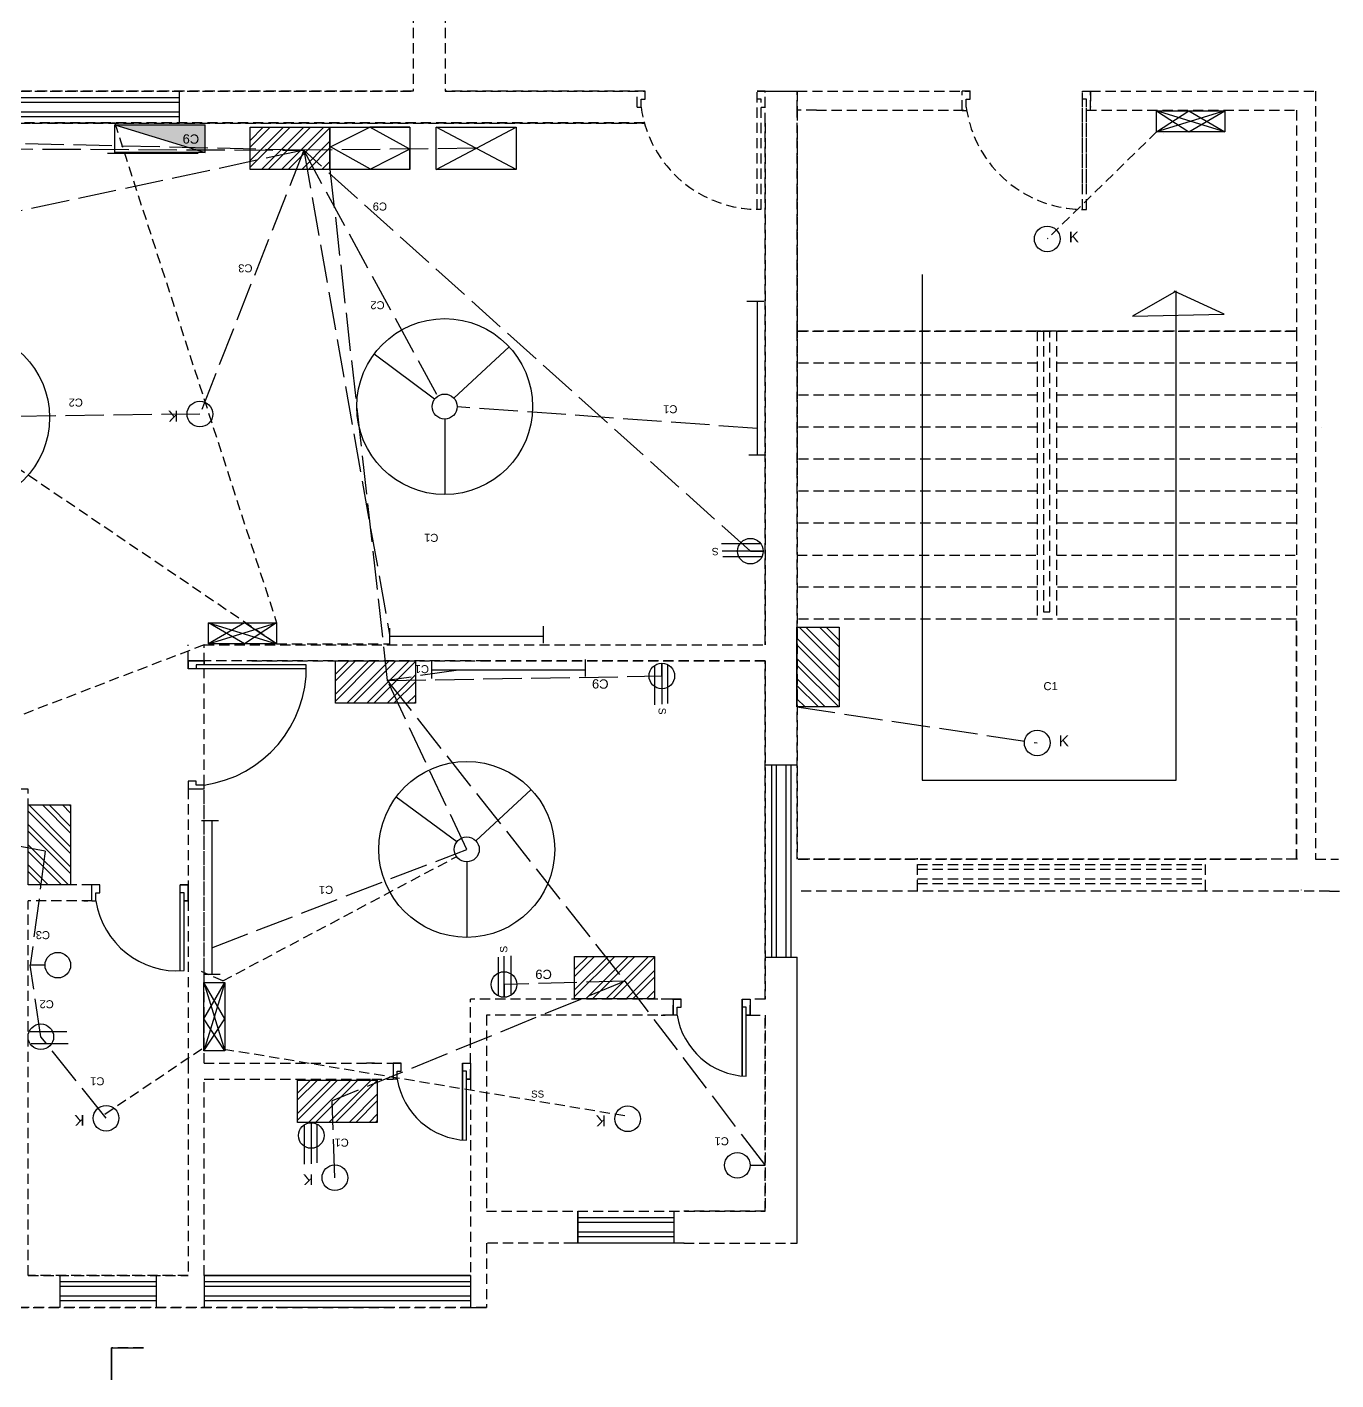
# Model space of a CAD drawing. Header units: millimetres. Extents: x 5814 to 14117, y 764 to 2474.
# Drawn here: x 6073.8 to 6482.8, y 1288 to 1710.7 of the extents above; entities that cross this region are included whole.
import ezdxf

# ---------------------------------------------------------------- set-up
doc = ezdxf.new("R2010")
doc.units = ezdxf.units.MM
doc.linetypes.add('ACAD_ISO02W100', pattern=[15, 12, -3])
doc.linetypes.add('HIDDEN2', pattern=[4.7625, 3.175, -1.5875])
doc.layers.get('0').update_dxf_attribs({"linetype": 'HIDDEN2'})
for name, color, linetype in [('conduit', 7, 'ACAD_ISO02W100'), ('doors', 6, 'Continuous'), ('emfittings', 7, 'Continuous'), ('fittings', 7, 'Continuous'), ('windows', 40, 'Continuous')]:
    doc.layers.add(name, color=color, linetype=linetype)
doc.layers.add('emconduit', color=1, linetype='HIDDEN2', plot=False)
doc.styles.get("Standard").update_dxf_attribs({"font": 'arial.ttf', "height": 4})

msp = doc.modelspace()

# ---------------------------------------------------------------- hatches: boundary and pattern name
at = {"layer": 'emfittings', "true_color": 0x000000}
h = msp.add_hatch(color=18, dxfattribs=at)
h.dxf.hatch_style = 1
h.paths.add_polyline_path([(6129.455, 1671.46), (6129.455, 1680.125), (6101.222, 1680.125)])
at = {"layer": 'fittings'}
h = msp.add_hatch(dxfattribs=at)
h.set_pattern_fill('ANSI32', color=256, scale=0.468168, angle=180)
h.set_pattern_definition([(225, (7548.4842, 2195.2214), (3.1532, -3.1532), []), (225, (7546.382, 2195.2214), (3.1532, -3.1532), [])])
h.paths.add_polyline_path([(6168.491, 1666.165), (6168.491, 1679.393), (6143.541, 1679.393), (6143.541, 1666.165)])
h = msp.add_hatch(dxfattribs=at)
h.set_pattern_fill('ANSI32', color=256, scale=0.468168, angle=90)
h.set_pattern_definition([(135, (6843.431, 118.2967), (-3.1532, -3.1532), []), (135, (6843.431, 120.399), (-3.1532, -3.1532), [])])
h.paths.add_polyline_path([(6314.374, 1498.289), (6327.602, 1498.289), (6327.602, 1523.24), (6314.374, 1523.24)])
h = msp.add_hatch(dxfattribs=at)
h.set_pattern_fill('ANSI32', color=256, scale=0.468168, angle=180)
h.set_pattern_definition([(225, (7575.17, 2028.49), (3.1532, -3.1532), []), (225, (7573.0677, 2028.49), (3.1532, -3.1532), [])])
h.paths.add_polyline_path([(6195.177, 1499.433), (6195.177, 1512.661), (6170.227, 1512.661), (6170.227, 1499.433)])
h = msp.add_hatch(dxfattribs=at)
h.set_pattern_fill('ANSI32', color=256, scale=0.468168, angle=270)
h.set_pattern_definition([(315, (5558.395, 2847.657), (3.1532, 3.1532), []), (315, (5558.395, 2845.5547), (3.1532, 3.1532), [])])
h.paths.add_polyline_path([(6087.452, 1467.664), (6074.224, 1467.664), (6074.224, 1442.714), (6087.452, 1442.714)])
h = msp.add_hatch(dxfattribs=at)
h.set_pattern_fill('ANSI32', color=256, scale=0.468168, angle=180)
h.set_pattern_definition([(225, (7649.8736, 1936.167), (3.1532, -3.1532), []), (225, (7647.7715, 1936.167), (3.1532, -3.1532), [])])
h.paths.add_polyline_path([(6269.881, 1407.11), (6269.881, 1420.338), (6244.93, 1420.338), (6244.93, 1407.11)])
h = msp.add_hatch(dxfattribs=at)
h.set_pattern_fill('ANSI32', color=256, scale=0.468168, angle=180)
h.set_pattern_definition([(225, (7563.261, 1897.5645), (3.1532, -3.1532), []), (225, (7561.159, 1897.5645), (3.1532, -3.1532), [])])
h.paths.add_polyline_path([(6183.268, 1368.508), (6183.268, 1381.736), (6158.318, 1381.736), (6158.318, 1368.508)])

# ---------------------------------------------------------------- linework, layer by layer
for p, q in [((6194.437, 1824.702), (6194.437, 1690.702)), ((6204.437, 1824.702), (6204.437, 1690.702)), ((6194.437, 1690.702), (5861.957, 1690.702)), ((6194.437, 1690.702), (5861.957, 1690.702)), ((6194.437, 1690.702), (5861.957, 1690.702)), ((6194.437, 1690.702), (5861.957, 1690.702)), ((6194.437, 1690.702), (5861.957, 1690.702)), ((6204.437, 1690.702), (6266.917, 1690.702)), ((6266.917, 1690.702), (6204.437, 1690.702)), ((6266.917, 1690.702), (6204.437, 1690.702)), ((6204.437, 1690.702), (6266.917, 1690.702)), ((6266.917, 1690.702), (6204.437, 1690.702)), ((6266.917, 1690.702), (6204.437, 1690.702)), ((6204.437, 1690.702), (6266.917, 1690.702)), ((6266.917, 1690.702), (6204.437, 1690.702)), ((6304.437, 1690.702), (6301.937, 1690.702)), ((6304.437, 1690.702), (6301.937, 1690.702)), ((6304.437, 1690.702), (6314.437, 1690.702)), ((6304.437, 1690.702), (6314.437, 1690.702)), ((6304.437, 1680.72), (6304.437, 1690.702)), ((6304.437, 1690.702), (6314.437, 1690.702)), ((6314.437, 1690.702), (6314.437, 1684.702)), ((6314.437, 1684.702), (6314.437, 1690.702)), ((6314.437, 1690.702), (6314.437, 1684.702)), ((6368.522, 1690.662), (6368.522, 1690.726)), ((6403.542, 1690.662), (6406.042, 1690.662)), ((6403.542, 1690.662), (6406.042, 1690.662)), ((6406.042, 1690.662), (6406.042, 1685.662)), ((6406.042, 1690.662), (6476.437, 1690.662)), ((6314.437, 1615.702), (6314.437, 1684.702)), ((6314.437, 1684.702), (6314.437, 1570.702)), ((6314.437, 1684.702), (6314.437, 1570.702)), ((6314.437, 1615.702), (6314.437, 1684.702)), ((6314.437, 1684.702), (6314.437, 1570.702)), ((6320.437, 1684.702), (6314.437, 1684.702)), ((6406.042, 1684.654), (6404.792, 1684.654)), ((6266.708, 1680.72), (5927.791, 1680.72)), ((6266.713, 1680.702), (5927.791, 1680.702)), ((6151.486, 1680.702), (6151.486, 1680.72)), ((6266.713, 1680.702), (6151.486, 1680.702)), ((6181.486, 1680.702), (6181.486, 1680.72)), ((6211.486, 1680.702), (6211.486, 1680.72)), ((6241.486, 1680.702), (6241.486, 1680.72)), ((6304.437, 1517.662), (6304.437, 1680.72)), ((6304.437, 1517.662), (6304.437, 1680.72)), ((6314.437, 1678.702), (6314.437, 1570.702)), ((6314.437, 1615.702), (6314.437, 1678.702)), ((6314.437, 1678.702), (6314.437, 1570.702)), ((6470.437, 1621.702), (6470.437, 1615.702)), ((6395.437, 1615.702), (6389.437, 1615.702)), ((6389.437, 1615.702), (6389.437, 1525.702)), ((6389.437, 1615.702), (6391.437, 1615.702)), ((6395.437, 1615.702), (6389.437, 1615.702)), ((6389.437, 1615.702), (6391.437, 1615.702)), ((6391.437, 1615.702), (6391.437, 1528.003)), ((6393.437, 1528.003), (6393.437, 1615.702)), ((6470.437, 1615.702), (6395.437, 1615.702)), ((6395.437, 1615.702), (6395.437, 1525.702)), ((6470.437, 1615.702), (6395.437, 1615.702)), ((6389.437, 1605.702), (6314.437, 1605.702)), ((6470.437, 1605.702), (6395.437, 1605.702)), ((6389.437, 1595.702), (6314.437, 1595.702)), ((6470.437, 1595.702), (6395.437, 1595.702)), ((6389.437, 1585.702), (6314.437, 1585.702)), ((6470.437, 1585.702), (6395.437, 1585.702)), ((6389.437, 1575.702), (6314.437, 1575.702)), ((6470.437, 1575.702), (6395.437, 1575.702)), ((6389.437, 1565.702), (6314.437, 1565.702)), ((6470.437, 1565.702), (6395.437, 1565.702)), ((6389.437, 1555.702), (6314.437, 1555.702)), ((6470.437, 1555.702), (6395.437, 1555.702)), ((6314.437, 1545.702), (6389.437, 1545.702)), ((6395.437, 1545.702), (6470.437, 1545.702)), ((6389.437, 1535.702), (6314.437, 1535.702)), ((6470.437, 1535.702), (6395.437, 1535.702)), ((6391.437, 1528.003), (6393.437, 1528.003)), ((6470.437, 1525.702), (6314.437, 1525.702)), ((6470.437, 1450.702), (6470.437, 1525.702)), ((6124.132, 1512.662), (6124.132, 1517.662)), ((6129.132, 1517.662), (6304.437, 1517.662)), ((6124.132, 1512.662), (6129.132, 1512.662)), ((6212.345, 1512.662), (6129.132, 1512.662)), ((6144.038, 1512.662), (6304.437, 1512.662)), ((6217.345, 1512.662), (6212.345, 1512.662)), ((6304.437, 1512.662), (6217.345, 1512.662)), ((6304.437, 1406.986), (6304.437, 1512.662)), ((6074.224, 1472.648), (6069.224, 1472.648)), ((6074.224, 1472.648), (6069.224, 1472.648)), ((6074.224, 1442.714), (6074.224, 1472.648)), ((6074.224, 1442.714), (6074.224, 1472.648)), ((6124.132, 1472.643), (6124.132, 1442.714)), ((6124.132, 1472.643), (6124.132, 1442.714)), ((6129.132, 1472.643), (6124.132, 1472.643)), ((6129.132, 1386.986), (6129.132, 1472.643)), ((6129.132, 1386.986), (6129.132, 1472.643)), ((6470.758, 1450.702), (6314.463, 1450.702)), ((6314.758, 1450.702), (6458.758, 1450.702)), ((6470.758, 1450.702), (6420.758, 1450.702)), ((6470.758, 1450.702), (6420.758, 1450.702)), ((6476.437, 1450.702), (6483.544, 1450.702)), ((6094.112, 1442.714), (6074.224, 1442.714)), ((6094.112, 1442.714), (6074.224, 1442.714)), ((6094.131, 1442.714), (6091.631, 1442.714)), ((6094.131, 1442.714), (6091.631, 1442.714)), ((6094.112, 1437.714), (6094.112, 1442.714)), ((6124.132, 1437.714), (6124.132, 1442.714)), ((6074.224, 1320.72), (6074.224, 1437.714)), ((6094.112, 1437.714), (6074.224, 1437.714)), ((6074.224, 1320.72), (6074.224, 1437.714)), ((6091.631, 1437.714), (6092.881, 1437.714)), ((6091.631, 1437.714), (6092.881, 1437.714)), ((6124.132, 1437.714), (6124.132, 1386.986)), ((6124.132, 1437.714), (6124.132, 1386.986)), ((6441.997, 1441.087), (6441.997, 1441.105)), ((6471.997, 1441.087), (6471.997, 1441.105)), ((6480.758, 1440.702), (6582.53, 1440.702)), ((6275.667, 1406.986), (6212.345, 1406.986)), ((6212.345, 1386.986), (6212.345, 1406.986)), ((6275.667, 1406.986), (6217.345, 1406.986)), ((6274.436, 1406.986), (6271.936, 1406.986)), ((6275.667, 1401.986), (6275.667, 1406.986)), ((6304.437, 1406.986), (6299.754, 1406.986)), ((6299.754, 1401.986), (6299.754, 1406.986)), ((6217.345, 1401.986), (6217.345, 1340.72)), ((6275.667, 1401.986), (6217.345, 1401.986)), ((6271.936, 1401.986), (6273.186, 1401.986)), ((6299.754, 1401.986), (6304.437, 1401.986)), ((6304.437, 1340.72), (6304.437, 1401.986)), ((6124.132, 1386.986), (6124.132, 1320.72)), ((6129.132, 1386.986), (6188.258, 1386.986)), ((6182.344, 1386.986), (6179.844, 1386.986)), ((6188.258, 1386.986), (6188.258, 1381.986)), ((6212.345, 1381.986), (6212.345, 1386.986)), ((6129.132, 1320.72), (6129.132, 1381.986)), ((6129.132, 1381.986), (6188.258, 1381.986)), ((6179.844, 1381.986), (6181.094, 1381.986)), ((6212.345, 1381.986), (6212.345, 1320.72)), ((6217.345, 1340.72), (6304.437, 1340.72)), ((6304.437, 1340.72), (6279.07, 1340.72)), ((6244.736, 1330.72), (6217.345, 1330.72)), ((6217.345, 1330.72), (6217.345, 1310.72)), ((6279.07, 1330.72), (6244.736, 1330.72)), ((6279.07, 1330.72), (6314.437, 1330.72)), ((6074.224, 1320.72), (6124.132, 1320.72)), ((6212.345, 1320.72), (6129.132, 1320.72)), ((6212.345, 1310.72), (6217.345, 1310.72)), ((6110.177, 1298.041), (6100.177, 1298.041))]:
    msp.add_line(p, q)
at = {"color": 215, "true_color": 0xa953a0}
for p, q in [((6264.417, 1685.702), (6264.417, 1690.702)), ((6266.917, 1690.702), (6264.417, 1690.702)), ((6266.917, 1688.202), (6266.917, 1690.702)), ((6301.937, 1653.778), (6301.937, 1690.702)), ((6301.937, 1690.702), (6304.437, 1690.702)), ((6304.437, 1685.702), (6304.437, 1690.702)), ((6304.437, 1685.702), (6304.437, 1690.702)), ((6366.022, 1684.654), (6366.022, 1690.662)), ((6368.522, 1690.662), (6366.022, 1690.662)), ((6368.522, 1688.162), (6368.522, 1690.662)), ((6403.542, 1661.91), (6403.542, 1690.662)), ((6403.542, 1653.737), (6403.542, 1690.662)), ((6403.542, 1690.662), (6406.042, 1690.662)), ((6406.042, 1684.654), (6406.042, 1690.662)), ((6265.667, 1685.702), (6265.667, 1688.202)), ((6265.667, 1688.202), (6266.917, 1688.202)), ((6303.187, 1688.202), (6301.937, 1688.202)), ((6303.187, 1653.756), (6303.187, 1688.202)), ((6367.272, 1685.662), (6367.272, 1688.162)), ((6367.272, 1688.162), (6368.522, 1688.162)), ((6404.792, 1688.162), (6403.542, 1688.162)), ((6404.792, 1688.162), (6403.542, 1688.162)), ((6404.792, 1661.947), (6404.792, 1688.162)), ((6404.792, 1653.715), (6404.792, 1688.162)), ((6264.417, 1685.702), (6265.667, 1685.702)), ((6366.022, 1684.656), (6367.426, 1684.654)), ((6406.042, 1684.661), (6404.792, 1684.661))]:
    msp.add_line(p, q, dxfattribs=at)
at = {"color": 31, "true_color": 0xfecc66}
for p, q in [((6351.997, 1441.087), (6351.997, 1451.087)), ((6441.997, 1441.087), (6441.997, 1451.087))]:
    msp.add_line(p, q, dxfattribs=at)
for points in [[(5814.437, 1330.72), (5814.437, 1690.702), (6194.437, 1690.702)], [(5814.437, 1330.72), (5814.437, 1690.702), (6194.437, 1690.702)], [(5814.437, 1330.72), (5814.437, 1690.702), (6194.437, 1690.702)], [(5861.957, 1690.702), (6194.437, 1690.702)], [(5861.957, 1690.702), (6194.437, 1690.702)], [(5861.957, 1690.702), (6194.437, 1690.702)], [(5861.957, 1690.702), (6194.437, 1690.702)], [(5861.957, 1690.702), (6194.437, 1690.702)], [(6204.437, 1690.702), (6266.917, 1690.702)], [(6204.437, 1690.702), (6266.917, 1690.702)], [(6204.437, 1690.702), (6266.917, 1690.702)], [(6204.437, 1690.702), (6266.917, 1690.702)], [(6204.437, 1690.702), (6266.917, 1690.702)], [(6204.437, 1690.702), (6266.917, 1690.702)], [(6204.437, 1690.702), (6266.917, 1690.702)], [(6204.437, 1690.702), (6266.917, 1690.702)], [(6204.437, 1690.702), (6266.917, 1690.702)], [(6204.437, 1690.702), (6266.917, 1690.702)], [(6301.937, 1690.702), (6314.437, 1690.702)], [(6301.937, 1690.702), (6314.437, 1690.702)], [(6301.937, 1690.702), (6314.437, 1690.702), (6314.437, 1684.702)], [(6301.937, 1690.702), (6314.437, 1690.702), (6314.437, 1684.702)], [(6314.437, 1690.702), (6368.522, 1690.702)], [(6314.437, 1690.702), (6314.437, 1684.702)], [(6314.437, 1690.702), (6314.437, 1684.702)], [(6476.437, 1690.702), (6476.437, 1450.702)], [(6314.437, 1684.702), (6314.437, 1450.702)], [(6314.437, 1684.702), (6314.437, 1450.702)], [(6314.437, 1684.702), (6314.437, 1450.702)], [(6314.437, 1684.702), (6314.437, 1450.702)], [(6314.437, 1684.702), (6314.437, 1450.702)], [(6314.437, 1684.702), (6314.437, 1450.702)], [(6470.437, 1615.702), (6314.437, 1615.702), (6314.437, 1684.702)], [(6320.437, 1684.702), (6367.418, 1684.702)], [(6404.792, 1684.702), (6470.437, 1684.702), (6470.437, 1621.702)], [(6266.708, 1680.72), (5927.791, 1680.72)], [(5927.791, 1680.702), (6266.713, 1680.702)], [(5927.791, 1680.702), (6266.713, 1680.702)], [(6304.437, 1517.662), (6304.437, 1680.72)], [(6304.437, 1680.702), (6304.437, 1517.662)], [(6304.437, 1680.702), (6304.437, 1517.662)], [(6304.437, 1517.662), (6304.437, 1625.702)], [(6304.437, 1406.986), (6304.437, 1512.662)], [(6304.437, 1512.662), (6304.437, 1406.986)], [(6304.437, 1406.986), (6304.437, 1512.662)], [(6480.758, 1440.702), (6314.437, 1440.702)], [(6304.437, 1340.72), (6304.437, 1401.986)], [(6304.437, 1401.986), (6304.437, 1340.72)], [(6304.437, 1340.72), (6304.437, 1401.986)], [(6074.224, 1320.72), (6124.132, 1320.72)], [(6124.132, 1320.72), (6074.224, 1320.72)], [(6074.224, 1320.72), (6124.132, 1320.72)], [(6217.345, 1310.72), (5994.836, 1310.72)], [(5994.836, 1310.72), (6217.345, 1310.72)], [(5994.836, 1310.72), (6217.345, 1310.72)], [(5994.836, 1310.72), (6217.345, 1310.72)], [(5994.836, 1310.72), (6212.345, 1310.72)], [(5994.836, 1310.72), (6212.345, 1310.72)], [(5994.836, 1310.72), (6212.345, 1310.72)], [(5994.836, 1310.72), (6212.345, 1310.72)]]:
    msp.add_lwpolyline(points)
at = {"color": 215, "true_color": 0xa953a0}
msp.add_lwpolyline([(6303.187, 1685.702), (6304.437, 1685.702)], dxfattribs=at)
msp.add_lwpolyline([(6314.437, 1615.702), (6470.437, 1615.702), (6470.437, 1450.702), (6314.437, 1450.702)], close=True)
at = {"color": 31, "true_color": 0xfecc66}
for points in [[(6351.997, 1449.087), (6441.997, 1449.087)], [(6351.997, 1447.587), (6441.997, 1447.587)], [(6351.997, 1444.587), (6441.997, 1444.587)], [(6351.997, 1443.087), (6441.997, 1443.087)]]:
    msp.add_lwpolyline(points, dxfattribs=at)
at = {"color": 215, "true_color": 0xa953a0}
for centre in [(6302.337, 1690.764), (6403.943, 1690.723)]:
    msp.add_arc(centre, 37.018, 187.8589, 271.31498, dxfattribs=at)
at = {"layer": 'conduit'}
for p, q in [((6160.293, 1672.195), (5993.214, 1676.03)), ((6160.293, 1672.195), (5947.159, 1626.535)), ((5958.681, 1673.083), (6160.293, 1672.195)), ((6160.293, 1672.195), (6127.837, 1589.788)), ((6214.137, 1672.799), (6160.293, 1672.195)), ((6201.878, 1595.884), (6160.293, 1672.195)), ((6299.833, 1546.943), (6160.293, 1672.195)), ((6160.293, 1672.195), (6187.162, 1520.288)), ((6168.491, 1666.165), (6186.391, 1506.537)), ((6127.837, 1589.788), (6057.331, 1588.898)), ((6301.978, 1585.291), (6208.295, 1592.036)), ((6208.688, 1509.814), (6186.391, 1506.537)), ((6186.391, 1506.537), (6272.173, 1507.956)), ((6211.22, 1453.78), (6186.391, 1506.537)), ((6186.391, 1506.537), (6260.605, 1412.599)), ((6314.374, 1498.289), (6389.437, 1487.031)), ((6079.554, 1453.211), (6001.798, 1467.648)), ((6079.554, 1453.211), (6074.824, 1417.618)), ((6131.574, 1423.037), (6211.22, 1453.78)), ((6078.15, 1395.249), (6074.824, 1417.618)), ((6260.605, 1412.599), (6169.167, 1375.224)), ((6260.605, 1412.599), (6222.858, 1411.582)), ((6260.605, 1412.599), (6304.377, 1355.091)), ((6098.533, 1369.792), (6078.15, 1395.249)), ((6170.008, 1351.226), (6169.167, 1375.224))]:
    msp.add_line(p, q, dxfattribs=at)
at = {"layer": 'doors'}
for p, q in [((6124.132, 1512.662), (6124.132, 1510.162)), ((6124.132, 1510.162), (6124.132, 1512.662)), ((6124.132, 1512.662), (6129.132, 1512.662)), ((6129.132, 1511.412), (6129.132, 1512.662)), ((6129.132, 1512.662), (6129.132, 1511.412)), ((6124.132, 1442.714), (6121.632, 1442.714)), ((6121.632, 1418.74), (6121.632, 1442.714)), ((6121.632, 1442.714), (6124.132, 1442.714)), ((6124.132, 1442.714), (6121.632, 1442.714)), ((6121.632, 1418.757), (6121.632, 1442.714)), ((6124.132, 1442.714), (6121.632, 1442.714)), ((6121.632, 1418.74), (6121.632, 1442.714)), ((6121.632, 1442.714), (6124.132, 1442.714)), ((6124.132, 1442.714), (6121.632, 1442.714)), ((6121.632, 1418.757), (6121.632, 1442.714)), ((6124.132, 1442.714), (6124.132, 1437.714)), ((6124.132, 1442.714), (6124.132, 1437.714)), ((6124.132, 1442.714), (6124.132, 1437.714)), ((6124.132, 1442.714), (6124.132, 1437.714)), ((6122.882, 1418.659), (6122.882, 1440.214)), ((6122.882, 1418.659), (6122.882, 1440.214)), ((6122.882, 1418.659), (6122.882, 1440.214)), ((6122.882, 1418.659), (6122.882, 1440.214)), ((6124.132, 1437.714), (6122.882, 1437.714)), ((6124.132, 1437.714), (6122.882, 1437.714)), ((6122.882, 1437.714), (6124.132, 1437.714)), ((6124.132, 1437.714), (6122.882, 1437.714)), ((6124.132, 1437.714), (6122.882, 1437.714)), ((6122.882, 1437.714), (6124.132, 1437.714)), ((6275.7, 1406.986), (6278.2, 1406.986)), ((6297.287, 1383.012), (6297.287, 1406.986)), ((6297.287, 1383.029), (6297.287, 1406.986)), ((6298.537, 1404.486), (6297.287, 1404.486)), ((6298.537, 1404.486), (6297.287, 1404.486)), ((6298.537, 1382.931), (6298.537, 1404.486)), ((6298.537, 1382.931), (6298.537, 1404.486)), ((6299.787, 1406.986), (6299.787, 1401.986)), ((6299.787, 1406.986), (6299.787, 1401.986)), ((6299.787, 1401.986), (6298.537, 1401.986)), ((6299.787, 1401.986), (6298.537, 1401.986)), ((6298.537, 1401.986), (6299.787, 1401.986)), ((6188.258, 1386.986), (6190.758, 1386.986)), ((6209.845, 1363.012), (6209.845, 1386.986)), ((6209.845, 1363.029), (6209.845, 1386.986)), ((6212.345, 1386.986), (6212.345, 1381.986)), ((6212.345, 1386.986), (6212.345, 1381.986)), ((6211.095, 1384.486), (6209.845, 1384.486)), ((6211.095, 1384.486), (6209.845, 1384.486)), ((6211.095, 1362.931), (6211.095, 1384.486)), ((6211.095, 1362.931), (6211.095, 1384.486)), ((6212.345, 1381.986), (6211.095, 1381.986)), ((6212.345, 1381.986), (6211.095, 1381.986)), ((6211.095, 1381.986), (6212.345, 1381.986))]:
    msp.add_line(p, q, dxfattribs=at)
at = {"layer": 'doors', "color": 215, "true_color": 0xa953a0}
for p, q in [((6124.132, 1510.162), (6124.132, 1512.662)), ((6129.132, 1512.662), (6124.132, 1512.662)), ((6152.883, 1510.162), (6124.132, 1510.162)), ((6161.056, 1510.162), (6124.132, 1510.162)), ((6152.847, 1511.412), (6126.632, 1511.412)), ((6126.632, 1511.412), (6126.632, 1510.162)), ((6161.078, 1511.412), (6126.632, 1511.412)), ((6126.632, 1511.412), (6126.632, 1510.162)), ((6126.632, 1475.143), (6124.132, 1475.143)), ((6124.132, 1475.143), (6124.132, 1472.643)), ((6126.632, 1475.143), (6124.132, 1475.143)), ((6124.132, 1475.143), (6124.132, 1472.643)), ((6126.632, 1473.893), (6126.632, 1475.143)), ((6126.632, 1473.893), (6126.632, 1475.143)), ((6129.132, 1472.643), (6124.132, 1472.643)), ((6129.132, 1472.643), (6124.132, 1472.643)), ((6129.132, 1473.893), (6126.632, 1473.893)), ((6129.132, 1473.893), (6126.632, 1473.893)), ((6129.132, 1472.643), (6129.132, 1473.893)), ((6129.132, 1472.643), (6129.132, 1473.893)), ((6094.112, 1437.714), (6094.112, 1442.714)), ((6096.612, 1442.714), (6094.112, 1442.714)), ((6094.112, 1437.714), (6094.112, 1442.714)), ((6096.612, 1440.214), (6096.612, 1442.714)), ((6096.612, 1440.214), (6096.612, 1442.714)), ((6096.612, 1440.214), (6096.612, 1442.714)), ((6096.612, 1440.214), (6096.612, 1442.714)), ((6121.632, 1415.837), (6121.632, 1442.714)), ((6121.632, 1442.714), (6124.132, 1442.714)), ((6121.632, 1415.837), (6121.632, 1442.714)), ((6121.632, 1442.714), (6124.132, 1442.714)), ((6124.132, 1437.714), (6124.132, 1442.714)), ((6124.132, 1437.714), (6124.132, 1442.714)), ((6094.112, 1437.714), (6095.362, 1437.714)), ((6095.362, 1437.714), (6095.362, 1440.214)), ((6095.362, 1437.714), (6095.362, 1440.214)), ((6095.362, 1440.214), (6096.612, 1440.214)), ((6095.362, 1437.714), (6095.362, 1440.214)), ((6095.362, 1437.714), (6095.362, 1440.214)), ((6095.362, 1440.214), (6096.612, 1440.214)), ((6122.882, 1440.214), (6121.632, 1440.214)), ((6122.882, 1440.214), (6121.632, 1440.214)), ((6122.882, 1440.214), (6121.632, 1440.214)), ((6122.882, 1440.214), (6121.632, 1440.214)), ((6122.882, 1440.214), (6121.632, 1440.214)), ((6122.882, 1440.214), (6121.632, 1440.214)), ((6122.882, 1415.902), (6122.882, 1440.214)), ((6122.882, 1415.902), (6122.882, 1440.214)), ((6278.2, 1406.986), (6275.7, 1406.986)), ((6275.7, 1406.986), (6275.7, 1401.986)), ((6276.95, 1401.986), (6276.95, 1404.486)), ((6276.95, 1404.486), (6278.2, 1404.486)), ((6278.2, 1404.486), (6278.2, 1406.986)), ((6297.287, 1406.986), (6299.787, 1406.986)), ((6297.287, 1404.486), (6297.287, 1406.986)), ((6297.287, 1406.986), (6297.287, 1383.012)), ((6298.537, 1404.486), (6297.287, 1404.486)), ((6298.537, 1401.986), (6298.537, 1404.486)), ((6299.787, 1406.986), (6299.787, 1401.986)), ((6276.95, 1401.986), (6275.7, 1401.986)), ((6299.787, 1401.986), (6298.537, 1401.986)), ((6298.537, 1382.931), (6298.537, 1401.986)), ((6190.758, 1386.986), (6188.258, 1386.986)), ((6188.258, 1386.986), (6188.258, 1381.986)), ((6190.758, 1384.486), (6190.758, 1386.986)), ((6209.845, 1386.986), (6212.345, 1386.986)), ((6209.845, 1384.486), (6209.845, 1386.986)), ((6209.845, 1386.986), (6209.845, 1363.012)), ((6212.345, 1386.986), (6212.345, 1381.986)), ((6189.508, 1381.986), (6189.508, 1384.486)), ((6189.508, 1384.486), (6190.758, 1384.486)), ((6211.095, 1384.486), (6209.845, 1384.486)), ((6211.095, 1381.986), (6211.095, 1384.486)), ((6297.287, 1383.012), (6298.537, 1382.931)), ((6189.508, 1381.986), (6188.258, 1381.986)), ((6212.345, 1381.986), (6211.095, 1381.986)), ((6211.095, 1362.931), (6211.095, 1381.986)), ((6209.845, 1363.012), (6211.095, 1362.931))]:
    msp.add_line(p, q, dxfattribs=at)
for points in [[(6129.132, 1511.412), (6129.132, 1512.662)], [(6122.882, 1437.714), (6124.132, 1437.714)], [(6122.882, 1437.714), (6124.132, 1437.714)]]:
    msp.add_lwpolyline(points, dxfattribs=at)
for centre, radius, start, end in [((6124.07, 1510.563), 37.018, 277.8589, 1.31498), ((6120.906, 1441.675), 25.849, 188.81558, 274.38491), ((6120.906, 1441.675), 25.849, 188.81558, 274.38491), ((6299.384, 1405.645), 22.73, 189.26547, 267.86572), ((6211.941, 1385.645), 22.73, 189.26547, 267.86572)]:
    msp.add_arc(centre, radius, start, end, dxfattribs=at)
at = {"layer": 'emconduit'}
for p, q in [((5919.253, 1680.608), (6101.222, 1680.72)), ((6101.222, 1680.72), (6151.821, 1524.508)), ((6426.746, 1677.964), (6392.567, 1644.473)), ((6151.821, 1517.969), (6053.413, 1584.767)), ((6129.132, 1517.662), (6011.755, 1472.648)), ((6129.132, 1411.994), (6129.132, 1517.662)), ((6151.821, 1517.969), (6187.162, 1517.969)), ((6134.971, 1412.691), (6208.068, 1451.546)), ((6134.971, 1412.691), (6128.305, 1415.591)), ((6128.431, 1391.384), (6097.706, 1370.692)), ((6260.641, 1370.526), (6134.971, 1391.384))]:
    msp.add_line(p, q, dxfattribs=at)
at = {"layer": 'emfittings'}
for p, q in [((6426.746, 1684.503), (6436.774, 1677.964)), ((6448.052, 1684.503), (6426.746, 1677.964)), ((6426.746, 1677.964), (6436.774, 1684.503)), ((6448.052, 1677.964), (6426.746, 1684.503)), ((6436.774, 1677.964), (6448.052, 1684.503)), ((6436.774, 1684.503), (6448.052, 1677.964)), ((6101.222, 1680.125), (6129.455, 1671.46)), ((6101.222, 1680.125), (6129.455, 1680.125)), ((6129.455, 1671.46), (6129.455, 1680.125)), ((6127.261, 1671.198), (6099.027, 1671.198)), ((6129.455, 1671.46), (6101.222, 1671.46)), ((6141.793, 1524.508), (6130.515, 1517.969)), ((6130.515, 1517.969), (6151.821, 1524.508)), ((6141.793, 1517.969), (6130.515, 1524.508)), ((6130.515, 1524.508), (6151.821, 1517.969)), ((6151.821, 1517.969), (6141.793, 1524.508)), ((6151.821, 1524.508), (6141.793, 1517.969)), ((6135.623, 1400.873), (6129.084, 1412.151)), ((6129.084, 1412.151), (6135.623, 1390.844)), ((6129.084, 1400.873), (6135.623, 1412.151)), ((6135.623, 1412.151), (6129.084, 1390.844)), ((6129.084, 1390.844), (6135.623, 1400.873)), ((6135.623, 1390.844), (6129.084, 1400.873))]:
    msp.add_line(p, q, dxfattribs=at)
for points in [[(6426.746, 1684.503), (6448.052, 1684.503), (6448.052, 1677.964), (6426.746, 1677.964)], [(6151.821, 1517.969), (6130.515, 1517.969), (6130.515, 1524.508), (6151.821, 1524.508)], [(6129.084, 1390.844), (6129.084, 1412.151), (6135.623, 1412.151), (6135.623, 1390.844)]]:
    msp.add_lwpolyline(points, close=True, dxfattribs=at)
msp.add_lwpolyline([(6129.455, 1671.46), (6101.222, 1671.46), (6101.222, 1680.125)], dxfattribs=at)
at = {"layer": 'fittings'}
for p, q in [((6168.623, 1673.218), (6180.908, 1679.393)), ((6193.442, 1679.393), (6180.908, 1679.393)), ((6193.442, 1672.501), (6180.908, 1679.393)), ((6226.612, 1666.195), (6201.661, 1679.403)), ((6201.661, 1666.195), (6226.612, 1679.403)), ((6181.157, 1666.327), (6168.623, 1673.218)), ((6193.442, 1672.501), (6181.157, 1666.327)), ((6193.442, 1666.165), (6193.442, 1672.501)), ((6353.462, 1633.385), (6353.462, 1475.386)), ((6432.854, 1628.183), (6419.188, 1620.38)), ((6447.821, 1621.031), (6432.203, 1628.183)), ((6432.854, 1475.386), (6432.854, 1628.183)), ((6304.034, 1624.945), (6298.727, 1624.945)), ((6301.978, 1624.945), (6301.978, 1585.291)), ((6301.978, 1624.945), (6301.978, 1576.945)), ((6419.188, 1620.38), (6447.821, 1621.031)), ((6207.178, 1594.776), (6224.443, 1610.822)), ((6201.185, 1594.443), (6182.25, 1608.481)), ((6204.32, 1588.217), (6204.32, 1564.646)), ((6301.978, 1585.291), (6301.978, 1576.945)), ((6304.632, 1576.945), (6299.324, 1576.945)), ((6303.016, 1549.194), (6290.832, 1549.194)), ((6303.732, 1546.943), (6290.984, 1546.943)), ((6299.833, 1546.943), (6303.732, 1546.943)), ((6303.306, 1545.172), (6291.261, 1545.172)), ((6187.162, 1517.634), (6187.162, 1522.942)), ((6235.162, 1518.232), (6235.162, 1523.539)), ((6195.508, 1520.288), (6187.162, 1520.288)), ((6235.162, 1520.288), (6187.162, 1520.288)), ((6235.162, 1520.288), (6195.508, 1520.288)), ((6248.342, 1507.758), (6248.342, 1513.065)), ((6200.342, 1507.161), (6200.342, 1512.468)), ((6208.688, 1509.814), (6200.342, 1509.814)), ((6248.342, 1509.814), (6200.342, 1509.814)), ((6248.342, 1509.814), (6208.688, 1509.814)), ((6269.922, 1511.139), (6269.922, 1498.955)), ((6272.173, 1507.956), (6272.173, 1511.855)), ((6272.173, 1511.855), (6272.173, 1499.107)), ((6273.944, 1511.429), (6273.944, 1499.384)), ((6353.462, 1475.386), (6432.854, 1475.386)), ((6214.079, 1456.437), (6231.344, 1472.483)), ((6208.085, 1456.104), (6189.15, 1470.142)), ((6133.63, 1462.691), (6128.323, 1462.691)), ((6131.574, 1462.691), (6131.574, 1423.037)), ((6131.574, 1462.691), (6131.574, 1414.691)), ((6211.22, 1449.878), (6211.22, 1426.307)), ((6131.574, 1423.037), (6131.574, 1414.691)), ((6221.087, 1408.108), (6221.087, 1420.154)), ((6222.858, 1407.683), (6222.858, 1420.43)), ((6225.109, 1408.398), (6225.109, 1420.582)), ((6314.437, 1330.72), (6314.437, 1420.162)), ((6079.452, 1417.618), (6074.824, 1417.618)), ((6134.228, 1414.691), (6128.921, 1414.691)), ((6222.858, 1411.582), (6222.858, 1407.683)), ((6074.844, 1396.935), (6086.31, 1396.935)), ((6075.12, 1393.106), (6086.717, 1393.106)), ((6160.378, 1367.583), (6160.39, 1355.399)), ((6162.628, 1368.3), (6162.641, 1355.553)), ((6164.4, 1367.877), (6164.411, 1355.831)), ((6299.749, 1355.091), (6304.377, 1355.091))]:
    msp.add_line(p, q, dxfattribs=at)
for points in [[(6168.491, 1666.165), (6143.541, 1666.165), (6143.541, 1679.393), (6168.491, 1679.393)], [(6193.442, 1666.165), (6168.491, 1666.165), (6168.491, 1679.393), (6193.442, 1679.393)], [(6226.612, 1666.195), (6201.661, 1666.195), (6201.661, 1679.423), (6226.612, 1679.423)], [(6314.374, 1498.289), (6314.374, 1523.24), (6327.602, 1523.24), (6327.602, 1498.289)], [(6195.177, 1499.433), (6170.227, 1499.433), (6170.227, 1512.661), (6195.177, 1512.661)], [(6087.452, 1467.664), (6087.452, 1442.714), (6074.224, 1442.714), (6074.224, 1467.664)], [(6269.881, 1407.11), (6244.93, 1407.11), (6244.93, 1420.338), (6269.881, 1420.338)], [(6183.268, 1368.508), (6158.318, 1368.508), (6158.318, 1381.736), (6183.268, 1381.736)]]:
    msp.add_lwpolyline(points, close=True, dxfattribs=at)
for centre, radius in [((6392.567, 1644.473), 4.013), ((6204.32, 1592.119), 27.473), ((6053.413, 1588.67), 27.473), ((6127.837, 1589.788), 4.013), ((6204.32, 1592.119), 3.903), ((6299.833, 1546.943), 4), ((6272.173, 1507.956), 4), ((6389.437, 1487.031), 4.013), ((6211.22, 1453.78), 27.473), ((6211.22, 1453.78), 3.903), ((6083.452, 1417.618), 4), ((6222.858, 1411.582), 4), ((6078.15, 1395.249), 4), ((6098.533, 1369.792), 4.013), ((6261.501, 1369.626), 4.013), ((6162.632, 1364.401), 4), ((6295.749, 1355.091), 4), ((6170.008, 1351.226), 4.013)]:
    msp.add_circle(centre, radius, dxfattribs=at)
at = {"layer": 'windows', "color": 31, "true_color": 0xfecc66}
for p, q in [((6121.486, 1680.702), (6121.486, 1690.702)), ((6245.923, 1330.72), (6245.923, 1340.72)), ((6275.923, 1340.72), (6275.923, 1330.72)), ((6084.219, 1310.72), (6084.219, 1320.72)), ((6114.219, 1320.72), (6114.219, 1310.72)), ((6129.132, 1320.72), (6129.132, 1310.72)), ((6212.345, 1320.72), (6212.345, 1310.72)), ((6100.177, 1298.041), (6100.177, 1288.041)), ((6100.177, 1298.041), (6110.177, 1298.041))]:
    msp.add_line(p, q, dxfattribs=at)
at = {"layer": 'windows'}
for p, q in [((6121.486, 1680.702), (6121.486, 1680.72)), ((6428.785, 1677.51), (6428.785, 1677.493)), ((6478.405, 1585.683), (6478.405, 1585.666)), ((6304.437, 1480.162), (6314.437, 1480.162)), ((6304.437, 1480.162), (6314.437, 1480.162)), ((6304.437, 1420.162), (6314.437, 1420.162)), ((6304.437, 1420.162), (6314.437, 1420.162)), ((6245.923, 1340.72), (6245.923, 1330.72)), ((6279.103, 1330.72), (6244.769, 1330.72)), ((6084.219, 1310.72), (6084.219, 1320.72)), ((6129.132, 1320.72), (6212.345, 1320.72)), ((6185.898, 1310.72), (6151.563, 1310.72)), ((6100.177, 1288.041), (6100.177, 1298.041))]:
    msp.add_line(p, q, dxfattribs=at)
at = {"layer": 'windows', "color": 31, "true_color": 0xfecc66}
for points in [[(6031.486, 1688.702), (6121.486, 1688.702)], [(6031.486, 1687.202), (6121.486, 1687.202)], [(6031.486, 1684.202), (6121.486, 1684.202)], [(6031.486, 1682.702), (6121.486, 1682.702)], [(6306.437, 1480.162), (6306.437, 1420.162)], [(6306.437, 1480.162), (6306.437, 1420.162)], [(6307.937, 1480.162), (6307.937, 1420.162)], [(6307.937, 1480.162), (6307.937, 1420.162)], [(6310.937, 1480.162), (6310.937, 1420.162)], [(6310.937, 1480.162), (6310.937, 1420.162)], [(6312.437, 1480.162), (6312.437, 1420.162)], [(6312.437, 1480.162), (6312.437, 1420.162)], [(6275.923, 1338.72), (6245.923, 1338.72)], [(6275.923, 1337.22), (6245.923, 1337.22)], [(6275.923, 1334.22), (6245.923, 1334.22)], [(6275.923, 1332.72), (6245.923, 1332.72)], [(6114.219, 1318.72), (6084.219, 1318.72)], [(6212.345, 1318.72), (6129.132, 1318.72)], [(6114.219, 1317.22), (6084.219, 1317.22)], [(6212.345, 1317.22), (6129.132, 1317.22)], [(6114.219, 1314.22), (6084.219, 1314.22)], [(6114.219, 1312.72), (6084.219, 1312.72)], [(6212.345, 1314.22), (6129.132, 1314.22)], [(6212.345, 1312.72), (6129.132, 1312.72)]]:
    msp.add_lwpolyline(points, dxfattribs=at)
at = {"layer": 'windows'}
for points in [[(6129.132, 1320.72), (6212.345, 1320.72)], [(6212.345, 1320.72), (6129.132, 1320.72)], [(6129.132, 1320.72), (6212.345, 1320.72)]]:
    msp.add_lwpolyline(points, dxfattribs=at)

# ---------------------------------------------------------------- texts
at = {"layer": 'conduit'}
for s, height, rotation, p in [('C9', 2.8915, 178.9405, (6127.651, 1677.107)), ('C9', 2.5, 180, (6186.322, 1655.859)), ('C3', 2.5, 180, (6144.284, 1636.568)), ('C2', 2.5, 180, (6185.566, 1625.042)), ('C2', 2.5, 180, (6091.293, 1594.62)), ('C1', 2.5, 180, (6277.046, 1592.547)), ('C1', 2.5, 180, (6199.416, 1511.349)), ('C9', 2.8915, 178.9405, (6255.546, 1506.866)), ('C1', 2.5, 180, (6169.488, 1442.398)), ('C3', 2.5, 180, (6081.02, 1428.25)), ('C9', 2.8915, 178.9405, (6237.843, 1416.143)), ('C2', 2.5, 180, (6082.208, 1406.669)), ('C1', 2.5, 180, (6098.018, 1382.599)), ('C1', 2.5, 180, (6174.362, 1363.429)), ('C1', 2.5, 180, (6293.114, 1363.858))]:
    msp.add_text(s, height=height, rotation=rotation, dxfattribs=at).set_placement(p)
msp.add_text('C1', height=2.5, dxfattribs=at).set_placement((6391.396, 1503.531))
at = {"layer": 'conduit', "insert": (6202.367, 1549.864), "char_height": 2.5, "attachment_point": 1, "rotation": 180}
msp.add_mtext_dynamic_manual_height_columns('C1', width=18.64702, gutter_width=12.5, heights=[0], dxfattribs=at)
at = {"layer": 'fittings'}
for s, height, p in [('K', 3.387, (6399.331, 1643.421)), ('K', 3.387, (6396.2, 1485.978)), ('SS', 2.1855, (6231.323, 1376.26))]:
    msp.add_text(s, height=height, dxfattribs=at).set_placement(p)
for s, height, rotation, p in [('K', 3.387, 180, (6121.074, 1590.841)), ('S', 2.296, 180, (6289.919, 1547.976)), ('S', 2.296, 270, (6271.14, 1498.043)), ('S', 2.296, 90, (6223.892, 1421.495)), ('K', 3.387, 180, (6091.77, 1370.845)), ('K', 3.387, 180, (6254.738, 1370.679)), ('K', 3.387, 180, (6163.245, 1352.279))]:
    msp.add_text(s, height=height, rotation=rotation, dxfattribs=at).set_placement(p)

doc.saveas('drawing.dxf')
